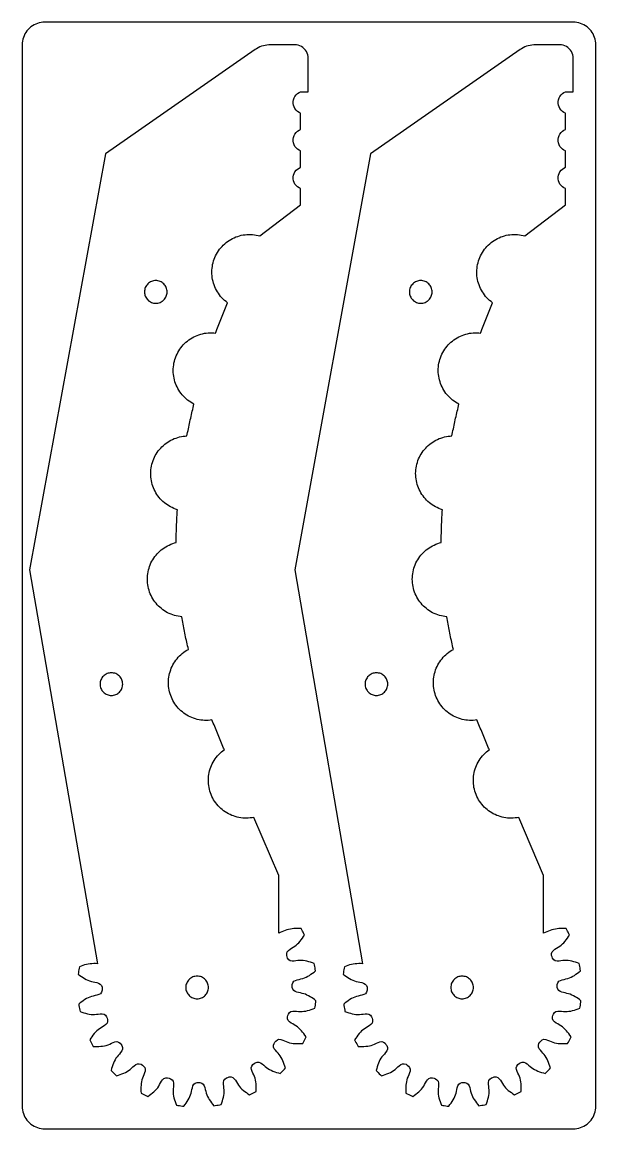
# Model space of a CAD drawing. Extents: x 1901 to 2381, y 474 to 621.
# Drawn here: x 1901 to 1977, y 474.5 to 621.2 of the extents above; entities that cross this region are included whole.
import ezdxf

# ---------------------------------------------------------------- set-up
doc = ezdxf.new("R2010")
doc.units = 0
doc.layers.get('0').update_dxf_attribs({"linetype": 'CONTINUOUS'})

msp = doc.modelspace()

# ---------------------------------------------------------------- linework, layer by layer
for points in [[(1903.95, 621.18), (1903.71, 621.17), (1903.46, 621.14), (1903.22, 621.09), (1902.98, 621.01), (1902.75, 620.92), (1902.53, 620.82), (1902.31, 620.69), (1902.11, 620.54), (1901.92, 620.38), (1901.75, 620.21), (1901.59, 620.02), (1901.44, 619.82), (1901.32, 619.61), (1901.21, 619.38), (1901.12, 619.15), (1901.05, 618.91), (1901, 618.67), (1900.96, 618.42), (1900.95, 618.18), (1900.95, 477.48), (1900.96, 477.23), (1901, 476.99), (1901.05, 476.74), (1901.12, 476.51), (1901.21, 476.27), (1901.32, 476.05), (1901.44, 475.84), (1901.59, 475.64), (1901.75, 475.45), (1901.92, 475.27), (1902.11, 475.11), (1902.31, 474.97), (1902.53, 474.84), (1902.75, 474.73), (1902.98, 474.64), (1903.22, 474.57), (1903.46, 474.52), (1903.71, 474.49), (1903.95, 474.48), (1973.95, 474.48), (1974.2, 474.49), (1974.45, 474.52), (1974.69, 474.57), (1974.93, 474.64), (1975.16, 474.73), (1975.38, 474.84), (1975.6, 474.97), (1975.8, 475.11), (1975.99, 475.27), (1976.16, 475.45), (1976.32, 475.64), (1976.47, 475.84), (1976.59, 476.05), (1976.7, 476.27), (1976.79, 476.51), (1976.86, 476.74), (1976.91, 476.99), (1976.94, 477.23), (1976.95, 477.48), (1976.95, 618.18), (1976.94, 618.42), (1976.91, 618.67), (1976.86, 618.91), (1976.79, 619.15), (1976.7, 619.38), (1976.59, 619.61), (1976.47, 619.82), (1976.32, 620.02), (1976.16, 620.21), (1975.99, 620.38), (1975.8, 620.54), (1975.6, 620.69), (1975.38, 620.82), (1975.16, 620.92), (1974.93, 621.01), (1974.69, 621.09), (1974.45, 621.14), (1974.2, 621.17), (1973.95, 621.18)], [(1908.54, 495.97), (1908.5, 495.77), (1908.47, 495.57), (1908.44, 495.38), (1908.42, 495.18), (1908.39, 494.98), (1908.6, 494.83), (1908.81, 494.68), (1909.02, 494.54), (1909.23, 494.41), (1909.44, 494.28), (1909.66, 494.18), (1909.89, 494.09), (1910.12, 494.02), (1910.35, 493.96), (1910.6, 493.91), (1910.84, 493.86), (1911.09, 493.79), (1911.31, 493.67), (1911.45, 493.48), (1911.54, 493.24), (1911.54, 493.04), (1911.54, 492.85), (1911.46, 492.6), (1911.33, 492.4), (1911.11, 492.28), (1910.87, 492.2), (1910.62, 492.14), (1910.38, 492.09), (1910.15, 492.03), (1909.92, 491.95), (1909.7, 491.85), (1909.48, 491.74), (1909.27, 491.61), (1909.06, 491.47), (1908.86, 491.32), (1908.65, 491.17), (1908.45, 491.01), (1908.48, 490.82), (1908.51, 490.62), (1908.55, 490.42), (1908.58, 490.23), (1908.62, 490.03), (1908.86, 489.95), (1909.11, 489.87), (1909.35, 489.8), (1909.59, 489.74), (1909.83, 489.69), (1910.08, 489.66), (1910.32, 489.64), (1910.56, 489.65), (1910.8, 489.67), (1911.04, 489.7), (1911.3, 489.72), (1911.56, 489.73), (1911.8, 489.69), (1911.99, 489.55), (1912.15, 489.34), (1912.21, 489.16), (1912.27, 488.97), (1912.27, 488.71), (1912.21, 488.49), (1912.04, 488.3), (1911.83, 488.15), (1911.62, 488.02), (1911.41, 487.89), (1911.2, 487.76), (1911.01, 487.62), (1910.83, 487.46), (1910.65, 487.28), (1910.49, 487.1), (1910.34, 486.9), (1910.19, 486.7), (1910.04, 486.49), (1909.9, 486.28), (1909.99, 486.1), (1910.08, 485.92), (1910.17, 485.74), (1910.27, 485.57), (1910.37, 485.39), (1910.62, 485.39), (1910.88, 485.39), (1911.13, 485.4), (1911.38, 485.42), (1911.62, 485.45), (1911.86, 485.49), (1912.1, 485.55), (1912.33, 485.63), (1912.55, 485.72), (1912.77, 485.82), (1913.01, 485.93), (1913.25, 486.01), (1913.49, 486.05), (1913.72, 485.97), (1913.93, 485.83), (1914.05, 485.67), (1914.17, 485.51), (1914.25, 485.27), (1914.25, 485.03), (1914.15, 484.81), (1914, 484.6), (1913.84, 484.4), (1913.68, 484.22), (1913.52, 484.03), (1913.38, 483.83), (1913.26, 483.63), (1913.15, 483.41), (1913.05, 483.18), (1912.97, 482.95), (1912.89, 482.71), (1912.81, 482.46), (1912.74, 482.22), (1912.88, 482.07), (1913.03, 481.93), (1913.17, 481.79), (1913.31, 481.65), (1913.46, 481.52), (1913.7, 481.6), (1913.95, 481.68), (1914.18, 481.76), (1914.41, 481.86), (1914.64, 481.96), (1914.86, 482.07), (1915.06, 482.2), (1915.25, 482.35), (1915.44, 482.51), (1915.62, 482.68), (1915.81, 482.84), (1916.01, 483), (1916.23, 483.11), (1916.47, 483.11), (1916.72, 483.04), (1916.88, 482.92), (1917.04, 482.81), (1917.19, 482.6), (1917.27, 482.38), (1917.24, 482.13), (1917.16, 481.89), (1917.07, 481.65), (1916.97, 481.43), (1916.88, 481.2), (1916.81, 480.97), (1916.76, 480.73), (1916.72, 480.49), (1916.7, 480.25), (1916.69, 480), (1916.69, 479.74), (1916.69, 479.49), (1916.7, 479.23), (1916.88, 479.14), (1917.06, 479.05), (1917.24, 478.96), (1917.42, 478.88), (1917.6, 478.79), (1917.81, 478.94), (1918.01, 479.09), (1918.21, 479.25), (1918.4, 479.41), (1918.58, 479.58), (1918.75, 479.75), (1918.91, 479.94), (1919.05, 480.14), (1919.17, 480.34), (1919.29, 480.56), (1919.42, 480.78), (1919.56, 480.99), (1919.74, 481.16), (1919.97, 481.23), (1920.23, 481.24), (1920.41, 481.18), (1920.6, 481.13), (1920.81, 480.97), (1920.95, 480.79), (1921.01, 480.55), (1921.01, 480.29), (1920.99, 480.04), (1920.97, 479.79), (1920.95, 479.55), (1920.95, 479.31), (1920.98, 479.07), (1921.02, 478.82), (1921.07, 478.58), (1921.14, 478.34), (1921.22, 478.1), (1921.3, 477.86), (1921.39, 477.62), (1921.59, 477.59), (1921.78, 477.56), (1921.98, 477.53), (1922.18, 477.5), (1922.38, 477.48), (1922.53, 477.69), (1922.68, 477.89), (1922.82, 478.1), (1922.95, 478.31), (1923.07, 478.53), (1923.18, 478.75), (1923.27, 478.97), (1923.34, 479.2), (1923.39, 479.44), (1923.44, 479.68), (1923.5, 479.93), (1923.57, 480.18), (1923.69, 480.39), (1923.88, 480.53), (1924.12, 480.62), (1924.32, 480.62), (1924.51, 480.63), (1924.76, 480.55), (1924.95, 480.41), (1925.08, 480.2), (1925.16, 479.95), (1925.22, 479.71), (1925.27, 479.47), (1925.33, 479.23), (1925.41, 479), (1925.5, 478.78), (1925.62, 478.57), (1925.75, 478.35), (1925.89, 478.15), (1926.03, 477.94), (1926.19, 477.74), (1926.34, 477.54), (1926.54, 477.57), (1926.74, 477.6), (1926.94, 477.63), (1927.13, 477.67), (1927.33, 477.71), (1927.41, 477.95), (1927.48, 478.19), (1927.55, 478.43), (1927.62, 478.68), (1927.67, 478.92), (1927.7, 479.16), (1927.72, 479.4), (1927.71, 479.64), (1927.69, 479.89), (1927.66, 480.13), (1927.64, 480.38), (1927.63, 480.64), (1927.67, 480.88), (1927.81, 481.07), (1928.01, 481.23), (1928.2, 481.3), (1928.39, 481.36), (1928.64, 481.36), (1928.87, 481.29), (1929.05, 481.13), (1929.21, 480.92), (1929.34, 480.7), (1929.47, 480.49), (1929.6, 480.29), (1929.74, 480.09), (1929.9, 479.91), (1930.07, 479.74), (1930.26, 479.58), (1930.46, 479.42), (1930.66, 479.28), (1930.87, 479.13), (1931.08, 478.99), (1931.26, 479.07), (1931.44, 479.17), (1931.62, 479.26), (1931.79, 479.36), (1931.97, 479.45), (1931.97, 479.71), (1931.96, 479.96), (1931.96, 480.22), (1931.94, 480.46), (1931.91, 480.71), (1931.87, 480.95), (1931.81, 481.19), (1931.73, 481.41), (1931.64, 481.64), (1931.53, 481.86), (1931.43, 482.09), (1931.34, 482.34), (1931.31, 482.58), (1931.39, 482.81), (1931.53, 483.02), (1931.69, 483.14), (1931.84, 483.25), (1932.09, 483.33), (1932.33, 483.34), (1932.55, 483.24), (1932.76, 483.09), (1932.95, 482.92), (1933.14, 482.76), (1933.33, 482.61), (1933.52, 482.47), (1933.73, 482.34), (1933.95, 482.24), (1934.18, 482.14), (1934.41, 482.05), (1934.65, 481.97), (1934.9, 481.9), (1935.14, 481.83), (1935.28, 481.97), (1935.43, 482.11), (1935.56, 482.25), (1935.7, 482.4), (1935.84, 482.55), (1935.76, 482.79), (1935.68, 483.03), (1935.59, 483.27), (1935.5, 483.5), (1935.4, 483.73), (1935.28, 483.94), (1935.15, 484.15), (1935.01, 484.34), (1934.85, 484.52), (1934.68, 484.7), (1934.51, 484.89), (1934.35, 485.1), (1934.25, 485.32), (1934.25, 485.56), (1934.32, 485.8), (1934.43, 485.96), (1934.55, 486.12), (1934.76, 486.27), (1934.98, 486.35), (1935.22, 486.33), (1935.47, 486.25), (1935.7, 486.15), (1935.93, 486.06), (1936.16, 485.97), (1936.39, 485.89), (1936.62, 485.84), (1936.86, 485.81), (1937.11, 485.79), (1937.36, 485.78), (1937.61, 485.78), (1937.87, 485.78), (1938.12, 485.79), (1938.22, 485.96), (1938.31, 486.14), (1938.39, 486.32), (1938.48, 486.5), (1938.56, 486.69), (1938.41, 486.89), (1938.26, 487.1), (1938.11, 487.3), (1937.95, 487.49), (1937.78, 487.67), (1937.61, 487.84), (1937.42, 488), (1937.22, 488.13), (1937.01, 488.26), (1936.8, 488.38), (1936.58, 488.51), (1936.37, 488.65), (1936.2, 488.83), (1936.12, 489.06), (1936.11, 489.31), (1936.17, 489.5), (1936.23, 489.69), (1936.38, 489.89), (1936.57, 490.04), (1936.81, 490.09), (1937.07, 490.09), (1937.32, 490.07), (1937.57, 490.05), (1937.81, 490.04), (1938.05, 490.04), (1938.29, 490.06), (1938.53, 490.1), (1938.77, 490.16), (1939.01, 490.23), (1939.25, 490.3), (1939.5, 490.39), (1939.74, 490.47), (1939.77, 490.67), (1939.8, 490.87), (1939.83, 491.07), (1939.85, 491.27), (1939.88, 491.46), (1939.69, 491.61), (1939.5, 491.75), (1939.3, 491.88), (1939.1, 492), (1938.89, 492.11), (1938.68, 492.22), (1938.47, 492.33), (1938.25, 492.38), (1938.03, 492.44), (1937.81, 492.49), (1937.58, 492.54), (1937.35, 492.6), (1937.13, 492.67), (1936.95, 492.8), (1936.83, 492.98), (1936.74, 493.21), (1936.73, 493.4), (1936.73, 493.6), (1936.81, 493.84), (1936.95, 494.04), (1937.16, 494.16), (1937.4, 494.24), (1937.65, 494.3), (1937.89, 494.36), (1938.13, 494.42), (1938.35, 494.49), (1938.58, 494.59), (1938.79, 494.7), (1939, 494.83), (1939.21, 494.97), (1939.42, 495.12), (1939.62, 495.27), (1939.82, 495.43), (1939.79, 495.63), (1939.76, 495.82), (1939.73, 496.02), (1939.69, 496.22), (1939.65, 496.41), (1939.41, 496.49), (1939.17, 496.57), (1938.92, 496.64), (1938.68, 496.7), (1938.44, 496.75), (1938.2, 496.79), (1937.95, 496.8), (1937.71, 496.8), (1937.47, 496.78), (1937.23, 496.75), (1936.97, 496.72), (1936.72, 496.71), (1936.48, 496.76), (1936.28, 496.9), (1936.12, 497.1), (1936.06, 497.29), (1936, 497.47), (1936, 497.73), (1936.07, 497.96), (1936.23, 498.14), (1936.44, 498.29), (1936.65, 498.42), (1936.87, 498.55), (1937.07, 498.68), (1937.27, 498.83), (1937.45, 498.99), (1937.62, 499.16), (1937.78, 499.35), (1937.93, 499.54), (1938.08, 499.75), (1938.23, 499.96), (1938.37, 500.17), (1938.28, 500.35), (1938.19, 500.53), (1938.1, 500.7), (1938, 500.88), (1937.9, 501.05), (1937.67, 501.05), (1937.43, 501.05), (1937.19, 501.04), (1936.95, 501.02), (1936.72, 501), (1936.49, 500.97), (1936.26, 500.92), (1936.03, 500.86), (1935.81, 500.79), (1935.59, 500.7), (1935.37, 500.61), (1935.15, 500.51), (1934.94, 500.41), (1934.94, 508.08), (1931.65, 515.76), (1931.41, 515.72), (1931.16, 515.69), (1930.91, 515.67), (1930.66, 515.66), (1930.41, 515.66), (1930.17, 515.68), (1929.92, 515.71), (1929.67, 515.75), (1929.43, 515.8), (1929.19, 515.87), (1928.96, 515.95), (1928.72, 516.03), (1928.5, 516.13), (1928.27, 516.25), (1928.06, 516.37), (1927.85, 516.5), (1927.64, 516.64), (1927.45, 516.8), (1927.26, 516.96), (1927.08, 517.13), (1926.91, 517.31), (1926.75, 517.5), (1926.6, 517.7), (1926.45, 517.9), (1926.32, 518.11), (1926.2, 518.33), (1926.09, 518.55), (1925.99, 518.78), (1925.9, 519.01), (1925.83, 519.25), (1925.76, 519.49), (1925.71, 519.73), (1925.67, 519.98), (1925.64, 520.23), (1925.63, 520.47), (1925.63, 520.72), (1925.63, 520.97), (1925.66, 521.22), (1925.69, 521.46), (1925.74, 521.71), (1925.79, 521.95), (1925.86, 522.19), (1925.95, 522.42), (1926.04, 522.65), (1926.14, 522.88), (1926.26, 523.1), (1926.39, 523.31), (1926.52, 523.52), (1926.67, 523.72), (1926.83, 523.91), (1927, 524.1), (1927.17, 524.27), (1927.35, 524.44), (1927.55, 524.6), (1927.75, 524.75), (1927.65, 524.96), (1927.56, 525.18), (1927.47, 525.4), (1927.37, 525.62), (1927.28, 525.84), (1927.19, 526.05), (1927.1, 526.27), (1927, 526.49), (1926.91, 526.71), (1926.82, 526.93), (1926.73, 527.14), (1926.64, 527.36), (1926.55, 527.58), (1926.46, 527.8), (1926.37, 528.02), (1926.28, 528.24), (1926.19, 528.46), (1926.1, 528.68), (1925.86, 528.65), (1925.61, 528.63), (1925.37, 528.62), (1925.12, 528.62), (1924.87, 528.64), (1924.63, 528.67), (1924.39, 528.71), (1924.15, 528.76), (1923.91, 528.83), (1923.67, 528.9), (1923.44, 528.99), (1923.22, 529.09), (1923, 529.2), (1922.78, 529.32), (1922.57, 529.45), (1922.37, 529.59), (1922.18, 529.74), (1921.99, 529.9), (1921.81, 530.07), (1921.64, 530.25), (1921.48, 530.43), (1921.32, 530.63), (1921.18, 530.83), (1921.05, 531.04), (1920.93, 531.25), (1920.82, 531.47), (1920.72, 531.7), (1920.63, 531.93), (1920.55, 532.16), (1920.48, 532.4), (1920.43, 532.64), (1920.39, 532.88), (1920.36, 533.12), (1920.34, 533.37), (1920.33, 533.62), (1920.34, 533.86), (1920.36, 534.11), (1920.39, 534.35), (1920.43, 534.6), (1920.48, 534.84), (1920.55, 535.07), (1920.63, 535.31), (1920.71, 535.54), (1920.81, 535.76), (1920.93, 535.98), (1921.05, 536.2), (1921.18, 536.4), (1921.32, 536.61), (1921.47, 536.8), (1921.64, 536.99), (1921.81, 537.16), (1921.98, 537.33), (1922.17, 537.49), (1922.37, 537.65), (1922.57, 537.79), (1922.78, 537.92), (1922.99, 538.04), (1922.93, 538.28), (1922.88, 538.51), (1922.82, 538.75), (1922.77, 538.99), (1922.71, 539.23), (1922.66, 539.47), (1922.61, 539.71), (1922.56, 539.95), (1922.51, 540.19), (1922.46, 540.43), (1922.41, 540.67), (1922.37, 540.91), (1922.32, 541.15), (1922.28, 541.39), (1922.24, 541.63), (1922.2, 541.87), (1922.16, 542.11), (1922.12, 542.36), (1921.87, 542.38), (1921.63, 542.42), (1921.38, 542.47), (1921.15, 542.54), (1920.91, 542.61), (1920.68, 542.7), (1920.45, 542.79), (1920.23, 542.9), (1920.01, 543.02), (1919.8, 543.15), (1919.6, 543.29), (1919.4, 543.45), (1919.21, 543.61), (1919.03, 543.77), (1918.86, 543.95), (1918.7, 544.14), (1918.54, 544.33), (1918.4, 544.53), (1918.27, 544.74), (1918.14, 544.96), (1918.03, 545.18), (1917.93, 545.4), (1917.84, 545.63), (1917.76, 545.87), (1917.69, 546.11), (1917.64, 546.35), (1917.59, 546.59), (1917.56, 546.84), (1917.55, 547.08), (1917.54, 547.33), (1917.54, 547.58), (1917.56, 547.82), (1917.59, 548.07), (1917.64, 548.31), (1917.69, 548.56), (1917.76, 548.79), (1917.83, 549.03), (1917.92, 549.26), (1918.02, 549.49), (1918.14, 549.71), (1918.26, 549.92), (1918.39, 550.13), (1918.53, 550.33), (1918.69, 550.53), (1918.85, 550.71), (1919.02, 550.89), (1919.2, 551.06), (1919.39, 551.22), (1919.59, 551.37), (1919.79, 551.51), (1920, 551.65), (1920.22, 551.77), (1920.44, 551.87), (1920.66, 551.97), (1920.9, 552.06), (1921.13, 552.14), (1921.37, 552.2), (1921.37, 552.44), (1921.37, 552.68), (1921.38, 552.93), (1921.38, 553.17), (1921.38, 553.41), (1921.39, 553.65), (1921.4, 553.89), (1921.4, 554.13), (1921.41, 554.38), (1921.42, 554.62), (1921.43, 554.86), (1921.44, 555.1), (1921.45, 555.34), (1921.46, 555.58), (1921.48, 555.83), (1921.49, 556.07), (1921.5, 556.31), (1921.52, 556.55), (1921.29, 556.63), (1921.06, 556.72), (1920.83, 556.82), (1920.61, 556.93), (1920.4, 557.05), (1920.19, 557.18), (1919.99, 557.33), (1919.8, 557.48), (1919.61, 557.64), (1919.43, 557.81), (1919.26, 557.99), (1919.1, 558.18), (1918.95, 558.37), (1918.81, 558.57), (1918.68, 558.78), (1918.56, 559), (1918.45, 559.22), (1918.35, 559.44), (1918.27, 559.67), (1918.19, 559.91), (1918.13, 560.14), (1918.07, 560.38), (1918.03, 560.63), (1918, 560.87), (1917.99, 561.12), (1917.98, 561.36), (1917.99, 561.61), (1918.01, 561.85), (1918.04, 562.1), (1918.09, 562.34), (1918.14, 562.58), (1918.21, 562.82), (1918.29, 563.05), (1918.38, 563.28), (1918.48, 563.5), (1918.59, 563.72), (1918.71, 563.93), (1918.85, 564.14), (1918.99, 564.34), (1919.14, 564.53), (1919.31, 564.72), (1919.48, 564.89), (1919.66, 565.06), (1919.84, 565.22), (1920.04, 565.37), (1920.24, 565.51), (1920.45, 565.64), (1920.67, 565.76), (1920.89, 565.87), (1921.11, 565.97), (1921.34, 566.05), (1921.58, 566.13), (1921.81, 566.19), (1922.06, 566.24), (1922.3, 566.28), (1922.54, 566.31), (1922.79, 566.33), (1922.83, 566.56), (1922.88, 566.8), (1922.93, 567.03), (1922.98, 567.27), (1923.02, 567.5), (1923.07, 567.74), (1923.12, 567.97), (1923.17, 568.21), (1923.22, 568.44), (1923.28, 568.68), (1923.33, 568.91), (1923.38, 569.15), (1923.44, 569.38), (1923.49, 569.61), (1923.55, 569.85), (1923.6, 570.08), (1923.66, 570.31), (1923.71, 570.55), (1923.49, 570.67), (1923.28, 570.8), (1923.07, 570.94), (1922.88, 571.09), (1922.68, 571.24), (1922.5, 571.41), (1922.32, 571.59), (1922.16, 571.78), (1922, 571.97), (1921.86, 572.17), (1921.72, 572.38), (1921.59, 572.6), (1921.48, 572.82), (1921.38, 573.05), (1921.28, 573.28), (1921.2, 573.52), (1921.14, 573.76), (1921.08, 574), (1921.03, 574.24), (1921, 574.49), (1920.98, 574.74), (1920.98, 574.99), (1920.98, 575.24), (1921, 575.49), (1921.03, 575.74), (1921.07, 575.98), (1921.13, 576.23), (1921.19, 576.47), (1921.27, 576.7), (1921.36, 576.94), (1921.47, 577.16), (1921.58, 577.39), (1921.7, 577.6), (1921.84, 577.81), (1921.98, 578.02), (1922.14, 578.21), (1922.3, 578.4), (1922.48, 578.58), (1922.66, 578.75), (1922.85, 578.91), (1923.05, 579.06), (1923.25, 579.2), (1923.47, 579.33), (1923.68, 579.45), (1923.91, 579.56), (1924.14, 579.66), (1924.37, 579.74), (1924.61, 579.82), (1924.85, 579.88), (1925.1, 579.93), (1925.34, 579.97), (1925.59, 579.99), (1925.84, 580.01), (1926.09, 580.01), (1926.34, 579.99), (1926.59, 579.97), (1926.67, 580.19), (1926.75, 580.42), (1926.84, 580.64), (1926.92, 580.87), (1927.01, 581.09), (1927.09, 581.32), (1927.18, 581.54), (1927.27, 581.76), (1927.35, 581.99), (1927.44, 582.21), (1927.53, 582.43), (1927.62, 582.66), (1927.71, 582.88), (1927.8, 583.1), (1927.89, 583.32), (1927.98, 583.54), (1928.07, 583.76), (1928.16, 583.99), (1927.96, 584.14), (1927.77, 584.3), (1927.59, 584.47), (1927.42, 584.65), (1927.25, 584.83), (1927.1, 585.03), (1926.95, 585.23), (1926.82, 585.44), (1926.69, 585.66), (1926.58, 585.88), (1926.48, 586.11), (1926.39, 586.34), (1926.31, 586.58), (1926.24, 586.82), (1926.19, 587.06), (1926.14, 587.3), (1926.11, 587.55), (1926.09, 587.8), (1926.09, 588.05), (1926.09, 588.3), (1926.11, 588.55), (1926.15, 588.8), (1926.19, 589.04), (1926.25, 589.28), (1926.31, 589.52), (1926.39, 589.76), (1926.48, 589.99), (1926.59, 590.22), (1926.7, 590.44), (1926.83, 590.66), (1926.96, 590.87), (1927.11, 591.07), (1927.26, 591.26), (1927.43, 591.45), (1927.6, 591.63), (1927.79, 591.8), (1927.98, 591.96), (1928.18, 592.11), (1928.38, 592.25), (1928.6, 592.38), (1928.82, 592.49), (1929.04, 592.6), (1929.27, 592.7), (1929.51, 592.78), (1929.74, 592.86), (1929.99, 592.92), (1930.23, 592.97), (1930.48, 593), (1930.73, 593.03), (1930.97, 593.04), (1931.22, 593.04), (1931.47, 593.03), (1931.72, 593), (1931.97, 592.96), (1932.21, 592.91), (1932.45, 592.85), (1937.85, 596.94), (1937.85, 599.11), (1937.63, 599.21), (1937.42, 599.35), (1937.24, 599.52), (1937.09, 599.71), (1936.98, 599.93), (1936.9, 600.16), (1936.86, 600.41), (1936.86, 600.65), (1936.9, 600.89), (1936.98, 601.13), (1937.09, 601.34), (1937.24, 601.54), (1937.42, 601.71), (1937.63, 601.84), (1937.85, 601.94), (1937.85, 604.11), (1937.63, 604.21), (1937.42, 604.35), (1937.24, 604.52), (1937.09, 604.71), (1936.98, 604.93), (1936.9, 605.16), (1936.86, 605.41), (1936.86, 605.65), (1936.9, 605.89), (1936.98, 606.13), (1937.09, 606.34), (1937.24, 606.54), (1937.42, 606.71), (1937.63, 606.84), (1937.85, 606.94), (1937.85, 609.11), (1937.63, 609.21), (1937.42, 609.35), (1937.24, 609.52), (1937.09, 609.71), (1936.98, 609.93), (1936.9, 610.16), (1936.86, 610.41), (1936.86, 610.65), (1936.9, 610.89), (1936.98, 611.13), (1937.09, 611.34), (1937.24, 611.54), (1937.42, 611.71), (1937.63, 611.84), (1937.85, 611.94), (1938.85, 611.94), (1938.85, 616.38), (1938.84, 616.61), (1938.79, 616.84), (1938.72, 617.07), (1938.61, 617.28), (1938.48, 617.47), (1938.33, 617.65), (1938.15, 617.81), (1937.95, 617.94), (1937.74, 618.04), (1937.52, 618.12), (1937.29, 618.16), (1937.05, 618.18), (1933.87, 618.18), (1933.63, 618.17), (1933.39, 618.14), (1933.15, 618.1), (1932.91, 618.05), (1932.68, 617.97), (1932.45, 617.89), (1932.23, 617.78), (1932.02, 617.66), (1931.82, 617.53), (1912, 603.73), (1901.95, 548.59), (1910.94, 496.37), (1910.69, 496.38), (1910.44, 496.38), (1910.19, 496.37), (1909.95, 496.36), (1909.71, 496.33), (1909.47, 496.28), (1909.23, 496.22), (1909, 496.14), (1908.77, 496.06)], [(1943.64, 495.97), (1943.6, 495.77), (1943.57, 495.57), (1943.54, 495.38), (1943.52, 495.18), (1943.49, 494.98), (1943.7, 494.83), (1943.91, 494.68), (1944.12, 494.54), (1944.33, 494.41), (1944.54, 494.28), (1944.76, 494.18), (1944.99, 494.09), (1945.22, 494.02), (1945.46, 493.96), (1945.7, 493.91), (1945.95, 493.86), (1946.19, 493.79), (1946.41, 493.67), (1946.55, 493.48), (1946.64, 493.24), (1946.64, 493.04), (1946.64, 492.85), (1946.56, 492.6), (1946.43, 492.4), (1946.22, 492.28), (1945.97, 492.2), (1945.72, 492.14), (1945.48, 492.09), (1945.25, 492.03), (1945.02, 491.95), (1944.8, 491.85), (1944.58, 491.74), (1944.37, 491.61), (1944.16, 491.47), (1943.96, 491.32), (1943.75, 491.17), (1943.55, 491.01), (1943.58, 490.82), (1943.61, 490.62), (1943.65, 490.42), (1943.68, 490.23), (1943.72, 490.03), (1943.96, 489.95), (1944.21, 489.87), (1944.45, 489.8), (1944.69, 489.74), (1944.93, 489.69), (1945.18, 489.66), (1945.42, 489.64), (1945.66, 489.65), (1945.9, 489.67), (1946.15, 489.7), (1946.4, 489.72), (1946.66, 489.73), (1946.9, 489.69), (1947.09, 489.55), (1947.25, 489.34), (1947.31, 489.16), (1947.38, 488.97), (1947.37, 488.71), (1947.31, 488.49), (1947.14, 488.3), (1946.93, 488.15), (1946.72, 488.02), (1946.51, 487.89), (1946.3, 487.76), (1946.11, 487.62), (1945.93, 487.46), (1945.76, 487.28), (1945.59, 487.1), (1945.44, 486.9), (1945.29, 486.7), (1945.15, 486.49), (1945, 486.28), (1945.09, 486.1), (1945.18, 485.92), (1945.27, 485.74), (1945.37, 485.57), (1945.47, 485.39), (1945.72, 485.39), (1945.98, 485.39), (1946.23, 485.4), (1946.48, 485.42), (1946.73, 485.45), (1946.97, 485.49), (1947.2, 485.55), (1947.43, 485.63), (1947.65, 485.72), (1947.88, 485.82), (1948.11, 485.93), (1948.35, 486.01), (1948.59, 486.05), (1948.82, 485.97), (1949.03, 485.83), (1949.15, 485.67), (1949.27, 485.51), (1949.35, 485.27), (1949.35, 485.03), (1949.26, 484.81), (1949.1, 484.6), (1948.94, 484.4), (1948.78, 484.22), (1948.62, 484.03), (1948.48, 483.83), (1948.36, 483.63), (1948.25, 483.41), (1948.16, 483.18), (1948.07, 482.95), (1947.99, 482.71), (1947.92, 482.46), (1947.84, 482.22), (1947.98, 482.07), (1948.13, 481.93), (1948.27, 481.79), (1948.42, 481.65), (1948.56, 481.52), (1948.81, 481.6), (1949.05, 481.68), (1949.28, 481.76), (1949.52, 481.86), (1949.74, 481.96), (1949.96, 482.07), (1950.16, 482.2), (1950.35, 482.35), (1950.54, 482.51), (1950.72, 482.68), (1950.91, 482.84), (1951.11, 483), (1951.33, 483.11), (1951.57, 483.11), (1951.82, 483.04), (1951.98, 482.92), (1952.14, 482.81), (1952.29, 482.6), (1952.37, 482.38), (1952.34, 482.13), (1952.26, 481.89), (1952.17, 481.65), (1952.07, 481.43), (1951.98, 481.2), (1951.91, 480.97), (1951.86, 480.73), (1951.82, 480.49), (1951.8, 480.25), (1951.79, 480), (1951.79, 479.74), (1951.8, 479.49), (1951.8, 479.23), (1951.98, 479.14), (1952.16, 479.05), (1952.34, 478.96), (1952.52, 478.88), (1952.7, 478.79), (1952.91, 478.94), (1953.11, 479.09), (1953.31, 479.25), (1953.5, 479.41), (1953.69, 479.58), (1953.86, 479.75), (1954.01, 479.94), (1954.15, 480.14), (1954.27, 480.34), (1954.39, 480.56), (1954.52, 480.78), (1954.67, 480.99), (1954.84, 481.16), (1955.07, 481.23), (1955.33, 481.24), (1955.52, 481.18), (1955.7, 481.13), (1955.91, 480.97), (1956.06, 480.79), (1956.11, 480.55), (1956.11, 480.29), (1956.09, 480.04), (1956.07, 479.79), (1956.05, 479.55), (1956.05, 479.31), (1956.08, 479.07), (1956.12, 478.82), (1956.17, 478.58), (1956.24, 478.34), (1956.32, 478.1), (1956.4, 477.86), (1956.49, 477.62), (1956.69, 477.59), (1956.88, 477.56), (1957.08, 477.53), (1957.28, 477.5), (1957.48, 477.48), (1957.63, 477.69), (1957.78, 477.89), (1957.92, 478.1), (1958.05, 478.31), (1958.17, 478.53), (1958.28, 478.75), (1958.37, 478.97), (1958.44, 479.2), (1958.5, 479.44), (1958.54, 479.68), (1958.6, 479.93), (1958.67, 480.18), (1958.79, 480.39), (1958.98, 480.53), (1959.22, 480.62), (1959.42, 480.62), (1959.61, 480.63), (1959.86, 480.55), (1960.05, 480.41), (1960.18, 480.2), (1960.26, 479.95), (1960.32, 479.71), (1960.37, 479.47), (1960.43, 479.23), (1960.51, 479), (1960.61, 478.78), (1960.72, 478.57), (1960.85, 478.35), (1960.99, 478.15), (1961.13, 477.94), (1961.29, 477.74), (1961.44, 477.54), (1961.64, 477.57), (1961.84, 477.6), (1962.04, 477.63), (1962.23, 477.67), (1962.43, 477.71), (1962.51, 477.95), (1962.59, 478.19), (1962.66, 478.43), (1962.72, 478.68), (1962.77, 478.92), (1962.8, 479.16), (1962.82, 479.4), (1962.81, 479.64), (1962.79, 479.89), (1962.76, 480.13), (1962.74, 480.38), (1962.73, 480.64), (1962.77, 480.88), (1962.91, 481.07), (1963.12, 481.23), (1963.3, 481.3), (1963.49, 481.36), (1963.74, 481.36), (1963.97, 481.29), (1964.16, 481.13), (1964.31, 480.92), (1964.44, 480.7), (1964.57, 480.49), (1964.7, 480.29), (1964.84, 480.09), (1965, 479.91), (1965.18, 479.74), (1965.36, 479.58), (1965.56, 479.42), (1965.76, 479.28), (1965.97, 479.13), (1966.18, 478.99), (1966.36, 479.07), (1966.54, 479.17), (1966.72, 479.26), (1966.89, 479.36), (1967.07, 479.45), (1967.07, 479.71), (1967.07, 479.96), (1967.06, 480.22), (1967.04, 480.46), (1967.01, 480.71), (1966.97, 480.95), (1966.91, 481.19), (1966.83, 481.41), (1966.74, 481.64), (1966.63, 481.86), (1966.53, 482.09), (1966.44, 482.34), (1966.41, 482.58), (1966.49, 482.81), (1966.63, 483.02), (1966.79, 483.14), (1966.94, 483.25), (1967.19, 483.33), (1967.43, 483.34), (1967.65, 483.24), (1967.86, 483.09), (1968.05, 482.92), (1968.24, 482.76), (1968.43, 482.61), (1968.62, 482.47), (1968.83, 482.34), (1969.05, 482.24), (1969.28, 482.14), (1969.51, 482.05), (1969.75, 481.97), (1970, 481.9), (1970.24, 481.83), (1970.39, 481.97), (1970.53, 482.11), (1970.67, 482.25), (1970.8, 482.4), (1970.94, 482.55), (1970.86, 482.79), (1970.78, 483.03), (1970.69, 483.27), (1970.6, 483.5), (1970.5, 483.73), (1970.38, 483.94), (1970.26, 484.15), (1970.11, 484.34), (1969.95, 484.52), (1969.78, 484.7), (1969.61, 484.89), (1969.46, 485.1), (1969.35, 485.32), (1969.35, 485.56), (1969.42, 485.8), (1969.54, 485.96), (1969.65, 486.12), (1969.86, 486.27), (1970.08, 486.35), (1970.32, 486.33), (1970.57, 486.25), (1970.8, 486.15), (1971.03, 486.06), (1971.26, 485.97), (1971.49, 485.89), (1971.72, 485.84), (1971.97, 485.81), (1972.21, 485.79), (1972.46, 485.78), (1972.71, 485.78), (1972.97, 485.78), (1973.22, 485.79), (1973.32, 485.96), (1973.41, 486.14), (1973.5, 486.32), (1973.58, 486.5), (1973.67, 486.69), (1973.52, 486.89), (1973.36, 487.1), (1973.21, 487.3), (1973.05, 487.49), (1972.88, 487.67), (1972.71, 487.84), (1972.52, 488), (1972.32, 488.13), (1972.11, 488.26), (1971.9, 488.38), (1971.68, 488.51), (1971.47, 488.65), (1971.3, 488.83), (1971.22, 489.06), (1971.22, 489.31), (1971.27, 489.5), (1971.33, 489.69), (1971.48, 489.89), (1971.67, 490.04), (1971.91, 490.09), (1972.17, 490.09), (1972.42, 490.07), (1972.67, 490.05), (1972.91, 490.04), (1973.15, 490.04), (1973.39, 490.06), (1973.63, 490.1), (1973.87, 490.16), (1974.12, 490.23), (1974.36, 490.3), (1974.6, 490.39), (1974.84, 490.47), (1974.87, 490.67), (1974.9, 490.87), (1974.93, 491.07), (1974.96, 491.27), (1974.98, 491.46), (1974.79, 491.61), (1974.6, 491.75), (1974.4, 491.88), (1974.2, 492), (1973.99, 492.11), (1973.78, 492.22), (1973.57, 492.33), (1973.35, 492.38), (1973.13, 492.44), (1972.91, 492.49), (1972.68, 492.54), (1972.45, 492.6), (1972.23, 492.67), (1972.05, 492.8), (1971.93, 492.98), (1971.84, 493.21), (1971.84, 493.4), (1971.83, 493.6), (1971.91, 493.84), (1972.05, 494.04), (1972.26, 494.16), (1972.51, 494.24), (1972.75, 494.3), (1972.99, 494.36), (1973.23, 494.42), (1973.46, 494.49), (1973.68, 494.59), (1973.89, 494.7), (1974.11, 494.83), (1974.31, 494.97), (1974.52, 495.12), (1974.72, 495.27), (1974.92, 495.43), (1974.89, 495.63), (1974.86, 495.82), (1974.83, 496.02), (1974.79, 496.22), (1974.75, 496.41), (1974.51, 496.49), (1974.27, 496.57), (1974.02, 496.64), (1973.78, 496.7), (1973.54, 496.75), (1973.3, 496.79), (1973.06, 496.8), (1972.82, 496.8), (1972.57, 496.78), (1972.33, 496.75), (1972.08, 496.72), (1971.82, 496.71), (1971.58, 496.76), (1971.38, 496.9), (1971.23, 497.1), (1971.16, 497.29), (1971.1, 497.47), (1971.1, 497.73), (1971.17, 497.96), (1971.33, 498.14), (1971.54, 498.29), (1971.76, 498.42), (1971.97, 498.55), (1972.17, 498.68), (1972.37, 498.83), (1972.55, 498.99), (1972.72, 499.16), (1972.88, 499.35), (1973.03, 499.54), (1973.18, 499.75), (1973.33, 499.96), (1973.47, 500.17), (1973.38, 500.35), (1973.29, 500.53), (1973.2, 500.7), (1973.1, 500.88), (1973.01, 501.05), (1972.77, 501.05), (1972.53, 501.05), (1972.29, 501.04), (1972.05, 501.02), (1971.82, 501), (1971.59, 500.97), (1971.36, 500.92), (1971.13, 500.86), (1970.91, 500.79), (1970.69, 500.7), (1970.47, 500.61), (1970.25, 500.51), (1970.04, 500.41), (1970.04, 508.08), (1966.75, 515.76), (1966.51, 515.72), (1966.26, 515.69), (1966.01, 515.67), (1965.76, 515.66), (1965.52, 515.66), (1965.27, 515.68), (1965.02, 515.71), (1964.78, 515.75), (1964.53, 515.8), (1964.29, 515.87), (1964.06, 515.95), (1963.82, 516.03), (1963.6, 516.13), (1963.37, 516.25), (1963.16, 516.37), (1962.95, 516.5), (1962.74, 516.64), (1962.55, 516.8), (1962.36, 516.96), (1962.18, 517.13), (1962.01, 517.31), (1961.85, 517.5), (1961.7, 517.7), (1961.55, 517.9), (1961.42, 518.11), (1961.3, 518.33), (1961.19, 518.55), (1961.09, 518.78), (1961, 519.01), (1960.93, 519.25), (1960.86, 519.49), (1960.81, 519.73), (1960.77, 519.98), (1960.74, 520.23), (1960.73, 520.47), (1960.73, 520.72), (1960.74, 520.97), (1960.76, 521.22), (1960.79, 521.46), (1960.84, 521.71), (1960.9, 521.95), (1960.97, 522.19), (1961.05, 522.42), (1961.14, 522.65), (1961.25, 522.88), (1961.36, 523.1), (1961.49, 523.31), (1961.63, 523.52), (1961.77, 523.72), (1961.93, 523.91), (1962.1, 524.1), (1962.27, 524.27), (1962.46, 524.44), (1962.65, 524.6), (1962.85, 524.75), (1962.75, 524.96), (1962.66, 525.18), (1962.57, 525.4), (1962.47, 525.62), (1962.38, 525.84), (1962.29, 526.05), (1962.2, 526.27), (1962.1, 526.49), (1962.01, 526.71), (1961.92, 526.93), (1961.83, 527.14), (1961.74, 527.36), (1961.65, 527.58), (1961.56, 527.8), (1961.47, 528.02), (1961.38, 528.24), (1961.29, 528.46), (1961.2, 528.68), (1960.96, 528.65), (1960.71, 528.63), (1960.47, 528.62), (1960.22, 528.62), (1959.97, 528.64), (1959.73, 528.67), (1959.49, 528.71), (1959.25, 528.76), (1959.01, 528.83), (1958.77, 528.9), (1958.54, 528.99), (1958.32, 529.09), (1958.1, 529.2), (1957.88, 529.32), (1957.67, 529.45), (1957.47, 529.59), (1957.28, 529.74), (1957.09, 529.9), (1956.91, 530.07), (1956.74, 530.25), (1956.58, 530.43), (1956.43, 530.63), (1956.28, 530.83), (1956.15, 531.04), (1956.03, 531.25), (1955.92, 531.47), (1955.82, 531.7), (1955.73, 531.93), (1955.65, 532.16), (1955.58, 532.4), (1955.53, 532.64), (1955.49, 532.88), (1955.46, 533.12), (1955.44, 533.37), (1955.43, 533.62), (1955.44, 533.86), (1955.46, 534.11), (1955.49, 534.35), (1955.53, 534.6), (1955.58, 534.84), (1955.65, 535.07), (1955.73, 535.31), (1955.82, 535.54), (1955.92, 535.76), (1956.03, 535.98), (1956.15, 536.2), (1956.28, 536.4), (1956.42, 536.61), (1956.58, 536.8), (1956.74, 536.99), (1956.91, 537.16), (1957.09, 537.33), (1957.27, 537.49), (1957.47, 537.65), (1957.67, 537.79), (1957.88, 537.92), (1958.09, 538.04), (1958.03, 538.28), (1957.98, 538.51), (1957.92, 538.75), (1957.87, 538.99), (1957.81, 539.23), (1957.76, 539.47), (1957.71, 539.71), (1957.66, 539.95), (1957.61, 540.19), (1957.56, 540.43), (1957.52, 540.67), (1957.47, 540.91), (1957.43, 541.15), (1957.38, 541.39), (1957.34, 541.63), (1957.3, 541.87), (1957.26, 542.11), (1957.22, 542.36), (1956.97, 542.38), (1956.73, 542.42), (1956.49, 542.47), (1956.25, 542.54), (1956.01, 542.61), (1955.78, 542.7), (1955.55, 542.79), (1955.33, 542.9), (1955.11, 543.02), (1954.9, 543.15), (1954.7, 543.29), (1954.5, 543.45), (1954.31, 543.61), (1954.13, 543.77), (1953.96, 543.95), (1953.8, 544.14), (1953.64, 544.33), (1953.5, 544.53), (1953.37, 544.74), (1953.24, 544.96), (1953.13, 545.18), (1953.03, 545.4), (1952.94, 545.63), (1952.86, 545.87), (1952.79, 546.11), (1952.74, 546.35), (1952.7, 546.59), (1952.67, 546.84), (1952.65, 547.08), (1952.64, 547.33), (1952.65, 547.58), (1952.66, 547.82), (1952.69, 548.07), (1952.74, 548.31), (1952.79, 548.56), (1952.86, 548.79), (1952.93, 549.03), (1953.02, 549.26), (1953.12, 549.49), (1953.24, 549.71), (1953.36, 549.92), (1953.49, 550.13), (1953.64, 550.33), (1953.79, 550.53), (1953.95, 550.71), (1954.12, 550.89), (1954.3, 551.06), (1954.49, 551.22), (1954.69, 551.37), (1954.89, 551.51), (1955.1, 551.65), (1955.32, 551.77), (1955.54, 551.87), (1955.77, 551.97), (1956, 552.06), (1956.23, 552.14), (1956.47, 552.2), (1956.47, 552.44), (1956.48, 552.68), (1956.48, 552.93), (1956.48, 553.17), (1956.49, 553.41), (1956.49, 553.65), (1956.5, 553.89), (1956.5, 554.13), (1956.51, 554.38), (1956.52, 554.62), (1956.53, 554.86), (1956.54, 555.1), (1956.55, 555.34), (1956.56, 555.58), (1956.58, 555.83), (1956.59, 556.07), (1956.6, 556.31), (1956.62, 556.55), (1956.39, 556.63), (1956.16, 556.72), (1955.93, 556.82), (1955.71, 556.93), (1955.5, 557.05), (1955.29, 557.18), (1955.09, 557.33), (1954.9, 557.48), (1954.71, 557.64), (1954.53, 557.81), (1954.37, 557.99), (1954.21, 558.18), (1954.06, 558.37), (1953.91, 558.57), (1953.78, 558.78), (1953.66, 559), (1953.55, 559.22), (1953.46, 559.44), (1953.37, 559.67), (1953.29, 559.91), (1953.23, 560.14), (1953.18, 560.38), (1953.13, 560.63), (1953.11, 560.87), (1953.09, 561.12), (1953.08, 561.36), (1953.09, 561.61), (1953.11, 561.85), (1953.14, 562.1), (1953.19, 562.34), (1953.24, 562.58), (1953.31, 562.82), (1953.39, 563.05), (1953.48, 563.28), (1953.58, 563.5), (1953.69, 563.72), (1953.82, 563.93), (1953.95, 564.14), (1954.09, 564.34), (1954.24, 564.53), (1954.41, 564.72), (1954.58, 564.89), (1954.76, 565.06), (1954.95, 565.22), (1955.14, 565.37), (1955.34, 565.51), (1955.55, 565.64), (1955.77, 565.76), (1955.99, 565.87), (1956.21, 565.97), (1956.44, 566.05), (1956.68, 566.13), (1956.92, 566.19), (1957.16, 566.24), (1957.4, 566.28), (1957.64, 566.31), (1957.89, 566.33), (1957.94, 566.56), (1957.98, 566.8), (1958.03, 567.03), (1958.08, 567.27), (1958.13, 567.5), (1958.17, 567.74), (1958.22, 567.97), (1958.27, 568.21), (1958.33, 568.44), (1958.38, 568.68), (1958.43, 568.91), (1958.48, 569.15), (1958.54, 569.38), (1958.59, 569.61), (1958.65, 569.85), (1958.7, 570.08), (1958.76, 570.31), (1958.82, 570.55), (1958.6, 570.67), (1958.38, 570.8), (1958.18, 570.94), (1957.98, 571.09), (1957.78, 571.24), (1957.6, 571.41), (1957.43, 571.59), (1957.26, 571.78), (1957.1, 571.97), (1956.96, 572.17), (1956.82, 572.38), (1956.7, 572.6), (1956.58, 572.82), (1956.48, 573.05), (1956.39, 573.28), (1956.31, 573.52), (1956.24, 573.76), (1956.18, 574), (1956.14, 574.24), (1956.1, 574.49), (1956.08, 574.74), (1956.08, 574.99), (1956.08, 575.24), (1956.1, 575.49), (1956.13, 575.74), (1956.17, 575.98), (1956.23, 576.23), (1956.3, 576.47), (1956.37, 576.7), (1956.46, 576.94), (1956.57, 577.16), (1956.68, 577.39), (1956.8, 577.6), (1956.94, 577.81), (1957.08, 578.02), (1957.24, 578.21), (1957.4, 578.4), (1957.58, 578.58), (1957.76, 578.75), (1957.95, 578.91), (1958.15, 579.06), (1958.35, 579.2), (1958.57, 579.33), (1958.79, 579.45), (1959.01, 579.56), (1959.24, 579.66), (1959.47, 579.74), (1959.71, 579.82), (1959.95, 579.88), (1960.2, 579.93), (1960.45, 579.97), (1960.69, 579.99), (1960.94, 580.01), (1961.19, 580.01), (1961.44, 579.99), (1961.69, 579.97), (1961.77, 580.19), (1961.86, 580.42), (1961.94, 580.64), (1962.02, 580.87), (1962.11, 581.09), (1962.19, 581.32), (1962.28, 581.54), (1962.37, 581.76), (1962.45, 581.99), (1962.54, 582.21), (1962.63, 582.43), (1962.72, 582.66), (1962.81, 582.88), (1962.9, 583.1), (1962.99, 583.32), (1963.08, 583.54), (1963.17, 583.76), (1963.26, 583.99), (1963.07, 584.14), (1962.87, 584.3), (1962.69, 584.47), (1962.52, 584.65), (1962.35, 584.83), (1962.2, 585.03), (1962.05, 585.23), (1961.92, 585.44), (1961.79, 585.66), (1961.68, 585.88), (1961.58, 586.11), (1961.49, 586.34), (1961.41, 586.58), (1961.34, 586.82), (1961.29, 587.06), (1961.24, 587.3), (1961.21, 587.55), (1961.2, 587.8), (1961.19, 588.05), (1961.2, 588.3), (1961.22, 588.55), (1961.25, 588.8), (1961.29, 589.04), (1961.35, 589.28), (1961.41, 589.52), (1961.49, 589.76), (1961.59, 589.99), (1961.69, 590.22), (1961.8, 590.44), (1961.93, 590.66), (1962.06, 590.87), (1962.21, 591.07), (1962.37, 591.26), (1962.53, 591.45), (1962.71, 591.63), (1962.89, 591.8), (1963.08, 591.96), (1963.28, 592.11), (1963.49, 592.25), (1963.7, 592.38), (1963.92, 592.49), (1964.14, 592.6), (1964.37, 592.7), (1964.61, 592.78), (1964.85, 592.86), (1965.09, 592.92), (1965.33, 592.97), (1965.58, 593), (1965.83, 593.03), (1966.08, 593.04), (1966.33, 593.04), (1966.57, 593.03), (1966.82, 593), (1967.07, 592.96), (1967.31, 592.91), (1967.55, 592.85), (1972.95, 596.94), (1972.95, 599.11), (1972.73, 599.21), (1972.53, 599.35), (1972.35, 599.52), (1972.2, 599.71), (1972.08, 599.93), (1972, 600.16), (1971.96, 600.41), (1971.96, 600.65), (1972, 600.89), (1972.08, 601.13), (1972.2, 601.34), (1972.35, 601.54), (1972.53, 601.71), (1972.73, 601.84), (1972.95, 601.94), (1972.95, 604.11), (1972.73, 604.21), (1972.53, 604.35), (1972.35, 604.52), (1972.2, 604.71), (1972.08, 604.93), (1972, 605.16), (1971.96, 605.41), (1971.96, 605.65), (1972, 605.89), (1972.08, 606.13), (1972.2, 606.34), (1972.35, 606.54), (1972.53, 606.71), (1972.73, 606.84), (1972.95, 606.94), (1972.95, 609.11), (1972.73, 609.21), (1972.53, 609.35), (1972.35, 609.52), (1972.2, 609.71), (1972.08, 609.93), (1972, 610.16), (1971.96, 610.41), (1971.96, 610.65), (1972, 610.89), (1972.08, 611.13), (1972.2, 611.34), (1972.35, 611.54), (1972.53, 611.71), (1972.73, 611.84), (1972.95, 611.94), (1973.95, 611.94), (1973.95, 616.38), (1973.94, 616.61), (1973.89, 616.84), (1973.82, 617.07), (1973.71, 617.28), (1973.58, 617.47), (1973.43, 617.65), (1973.25, 617.81), (1973.05, 617.94), (1972.84, 618.04), (1972.62, 618.12), (1972.39, 618.16), (1972.15, 618.18), (1968.97, 618.18), (1968.73, 618.17), (1968.49, 618.14), (1968.25, 618.1), (1968.01, 618.05), (1967.78, 617.97), (1967.55, 617.89), (1967.33, 617.78), (1967.12, 617.66), (1966.92, 617.53), (1947.1, 603.73), (1937.06, 548.59), (1946.04, 496.37), (1945.79, 496.38), (1945.54, 496.38), (1945.29, 496.37), (1945.05, 496.36), (1944.81, 496.33), (1944.57, 496.28), (1944.33, 496.22), (1944.1, 496.14), (1943.87, 496.06)], [(1920.16, 585.41), (1920.15, 585.56), (1920.13, 585.71), (1920.09, 585.85), (1920.04, 585.99), (1919.98, 586.12), (1919.9, 586.25), (1919.82, 586.36), (1919.72, 586.47), (1919.61, 586.57), (1919.49, 586.66), (1919.36, 586.74), (1919.23, 586.8), (1919.09, 586.85), (1918.95, 586.88), (1918.8, 586.91), (1918.66, 586.91), (1918.51, 586.91), (1918.36, 586.88), (1918.22, 586.85), (1918.08, 586.8), (1917.95, 586.74), (1917.82, 586.66), (1917.71, 586.57), (1917.6, 586.47), (1917.5, 586.36), (1917.41, 586.25), (1917.33, 586.12), (1917.27, 585.99), (1917.22, 585.85), (1917.19, 585.71), (1917.16, 585.56), (1917.16, 585.41), (1917.16, 585.27), (1917.19, 585.12), (1917.22, 584.98), (1917.27, 584.84), (1917.33, 584.71), (1917.41, 584.58), (1917.5, 584.46), (1917.6, 584.35), (1917.71, 584.25), (1917.82, 584.17), (1917.95, 584.09), (1918.08, 584.03), (1918.22, 583.98), (1918.36, 583.94), (1918.51, 583.92), (1918.66, 583.91), (1918.8, 583.92), (1918.95, 583.94), (1919.09, 583.98), (1919.23, 584.03), (1919.36, 584.09), (1919.49, 584.17), (1919.61, 584.25), (1919.72, 584.35), (1919.82, 584.46), (1919.9, 584.58), (1919.98, 584.71), (1920.04, 584.84), (1920.09, 584.98), (1920.13, 585.12), (1920.15, 585.27)], [(1955.26, 585.41), (1955.25, 585.56), (1955.23, 585.71), (1955.19, 585.85), (1955.14, 585.99), (1955.08, 586.12), (1955.01, 586.25), (1954.92, 586.36), (1954.82, 586.47), (1954.71, 586.57), (1954.59, 586.66), (1954.47, 586.74), (1954.33, 586.8), (1954.19, 586.85), (1954.05, 586.88), (1953.91, 586.91), (1953.76, 586.91), (1953.61, 586.91), (1953.47, 586.88), (1953.32, 586.85), (1953.18, 586.8), (1953.05, 586.74), (1952.93, 586.66), (1952.81, 586.57), (1952.7, 586.47), (1952.6, 586.36), (1952.51, 586.25), (1952.44, 586.12), (1952.37, 585.99), (1952.32, 585.85), (1952.29, 585.71), (1952.27, 585.56), (1952.26, 585.41), (1952.27, 585.27), (1952.29, 585.12), (1952.32, 584.98), (1952.37, 584.84), (1952.44, 584.71), (1952.51, 584.58), (1952.6, 584.46), (1952.7, 584.35), (1952.81, 584.25), (1952.93, 584.17), (1953.05, 584.09), (1953.18, 584.03), (1953.32, 583.98), (1953.47, 583.94), (1953.61, 583.92), (1953.76, 583.91), (1953.91, 583.92), (1954.05, 583.94), (1954.19, 583.98), (1954.33, 584.03), (1954.47, 584.09), (1954.59, 584.17), (1954.71, 584.25), (1954.82, 584.35), (1954.92, 584.46), (1955.01, 584.58), (1955.08, 584.71), (1955.14, 584.84), (1955.19, 584.98), (1955.23, 585.12), (1955.25, 585.27)], [(1914.28, 533.43), (1914.27, 533.58), (1914.25, 533.72), (1914.22, 533.87), (1914.17, 534.01), (1914.1, 534.14), (1914.03, 534.27), (1913.94, 534.38), (1913.84, 534.49), (1913.73, 534.59), (1913.61, 534.68), (1913.49, 534.75), (1913.36, 534.82), (1913.22, 534.87), (1913.07, 534.9), (1912.93, 534.92), (1912.78, 534.93), (1912.63, 534.92), (1912.49, 534.9), (1912.35, 534.87), (1912.21, 534.82), (1912.07, 534.75), (1911.95, 534.68), (1911.83, 534.59), (1911.72, 534.49), (1911.62, 534.38), (1911.53, 534.27), (1911.46, 534.14), (1911.4, 534.01), (1911.35, 533.87), (1911.31, 533.72), (1911.29, 533.58), (1911.28, 533.43), (1911.29, 533.28), (1911.31, 533.14), (1911.35, 533), (1911.4, 532.86), (1911.46, 532.72), (1911.53, 532.6), (1911.62, 532.48), (1911.72, 532.37), (1911.83, 532.27), (1911.95, 532.18), (1912.07, 532.11), (1912.21, 532.05), (1912.35, 532), (1912.49, 531.96), (1912.63, 531.94), (1912.78, 531.93), (1912.93, 531.94), (1913.07, 531.96), (1913.22, 532), (1913.36, 532.05), (1913.49, 532.11), (1913.61, 532.18), (1913.73, 532.27), (1913.84, 532.37), (1913.94, 532.48), (1914.03, 532.6), (1914.1, 532.72), (1914.17, 532.86), (1914.22, 533), (1914.25, 533.14), (1914.27, 533.28)], [(1949.38, 533.43), (1949.38, 533.58), (1949.35, 533.72), (1949.32, 533.87), (1949.27, 534.01), (1949.21, 534.14), (1949.13, 534.27), (1949.04, 534.38), (1948.94, 534.49), (1948.83, 534.59), (1948.72, 534.68), (1948.59, 534.75), (1948.46, 534.82), (1948.32, 534.87), (1948.18, 534.9), (1948.03, 534.92), (1947.88, 534.93), (1947.74, 534.92), (1947.59, 534.9), (1947.45, 534.87), (1947.31, 534.82), (1947.18, 534.75), (1947.05, 534.68), (1946.93, 534.59), (1946.82, 534.49), (1946.72, 534.38), (1946.64, 534.27), (1946.56, 534.14), (1946.5, 534.01), (1946.45, 533.87), (1946.41, 533.72), (1946.39, 533.58), (1946.38, 533.43), (1946.39, 533.28), (1946.41, 533.14), (1946.45, 533), (1946.5, 532.86), (1946.56, 532.72), (1946.64, 532.6), (1946.72, 532.48), (1946.82, 532.37), (1946.93, 532.27), (1947.05, 532.18), (1947.18, 532.11), (1947.31, 532.05), (1947.45, 532), (1947.59, 531.96), (1947.74, 531.94), (1947.88, 531.93), (1948.03, 531.94), (1948.18, 531.96), (1948.32, 532), (1948.46, 532.05), (1948.59, 532.11), (1948.72, 532.18), (1948.83, 532.27), (1948.94, 532.37), (1949.04, 532.48), (1949.13, 532.6), (1949.21, 532.72), (1949.27, 532.86), (1949.32, 533), (1949.35, 533.14), (1949.38, 533.28)], [(1925.64, 493.22), (1925.63, 493.37), (1925.61, 493.51), (1925.57, 493.66), (1925.52, 493.79), (1925.46, 493.93), (1925.38, 494.05), (1925.29, 494.17), (1925.2, 494.28), (1925.09, 494.38), (1924.97, 494.47), (1924.84, 494.54), (1924.71, 494.61), (1924.57, 494.66), (1924.43, 494.69), (1924.28, 494.71), (1924.14, 494.72), (1923.99, 494.71), (1923.84, 494.69), (1923.7, 494.66), (1923.56, 494.61), (1923.43, 494.54), (1923.3, 494.47), (1923.18, 494.38), (1923.07, 494.28), (1922.98, 494.17), (1922.89, 494.05), (1922.81, 493.93), (1922.75, 493.79), (1922.7, 493.66), (1922.66, 493.51), (1922.64, 493.37), (1922.64, 493.22), (1922.64, 493.07), (1922.66, 492.93), (1922.7, 492.79), (1922.75, 492.65), (1922.81, 492.51), (1922.89, 492.39), (1922.98, 492.27), (1923.07, 492.16), (1923.18, 492.06), (1923.3, 491.97), (1923.43, 491.9), (1923.56, 491.83), (1923.7, 491.79), (1923.84, 491.75), (1923.99, 491.73), (1924.14, 491.72), (1924.28, 491.73), (1924.43, 491.75), (1924.57, 491.79), (1924.71, 491.83), (1924.84, 491.9), (1924.97, 491.97), (1925.09, 492.06), (1925.2, 492.16), (1925.29, 492.27), (1925.38, 492.39), (1925.46, 492.51), (1925.52, 492.65), (1925.57, 492.79), (1925.61, 492.93), (1925.63, 493.07)], [(1960.74, 493.22), (1960.73, 493.37), (1960.71, 493.51), (1960.67, 493.66), (1960.62, 493.79), (1960.56, 493.93), (1960.48, 494.05), (1960.4, 494.17), (1960.3, 494.28), (1960.19, 494.38), (1960.07, 494.47), (1959.94, 494.54), (1959.81, 494.61), (1959.67, 494.66), (1959.53, 494.69), (1959.38, 494.71), (1959.24, 494.72), (1959.09, 494.71), (1958.94, 494.69), (1958.8, 494.66), (1958.66, 494.61), (1958.53, 494.54), (1958.4, 494.47), (1958.28, 494.38), (1958.18, 494.28), (1958.08, 494.17), (1957.99, 494.05), (1957.91, 493.93), (1957.85, 493.79), (1957.8, 493.66), (1957.77, 493.51), (1957.74, 493.37), (1957.74, 493.22), (1957.74, 493.07), (1957.77, 492.93), (1957.8, 492.79), (1957.85, 492.65), (1957.91, 492.51), (1957.99, 492.39), (1958.08, 492.27), (1958.18, 492.16), (1958.28, 492.06), (1958.4, 491.97), (1958.53, 491.9), (1958.66, 491.83), (1958.8, 491.79), (1958.94, 491.75), (1959.09, 491.73), (1959.24, 491.72), (1959.38, 491.73), (1959.53, 491.75), (1959.67, 491.79), (1959.81, 491.83), (1959.94, 491.9), (1960.07, 491.97), (1960.19, 492.06), (1960.3, 492.16), (1960.4, 492.27), (1960.48, 492.39), (1960.56, 492.51), (1960.62, 492.65), (1960.67, 492.79), (1960.71, 492.93), (1960.73, 493.07)]]:
    msp.add_lwpolyline(points, close=True)

doc.saveas('drawing.dxf')
